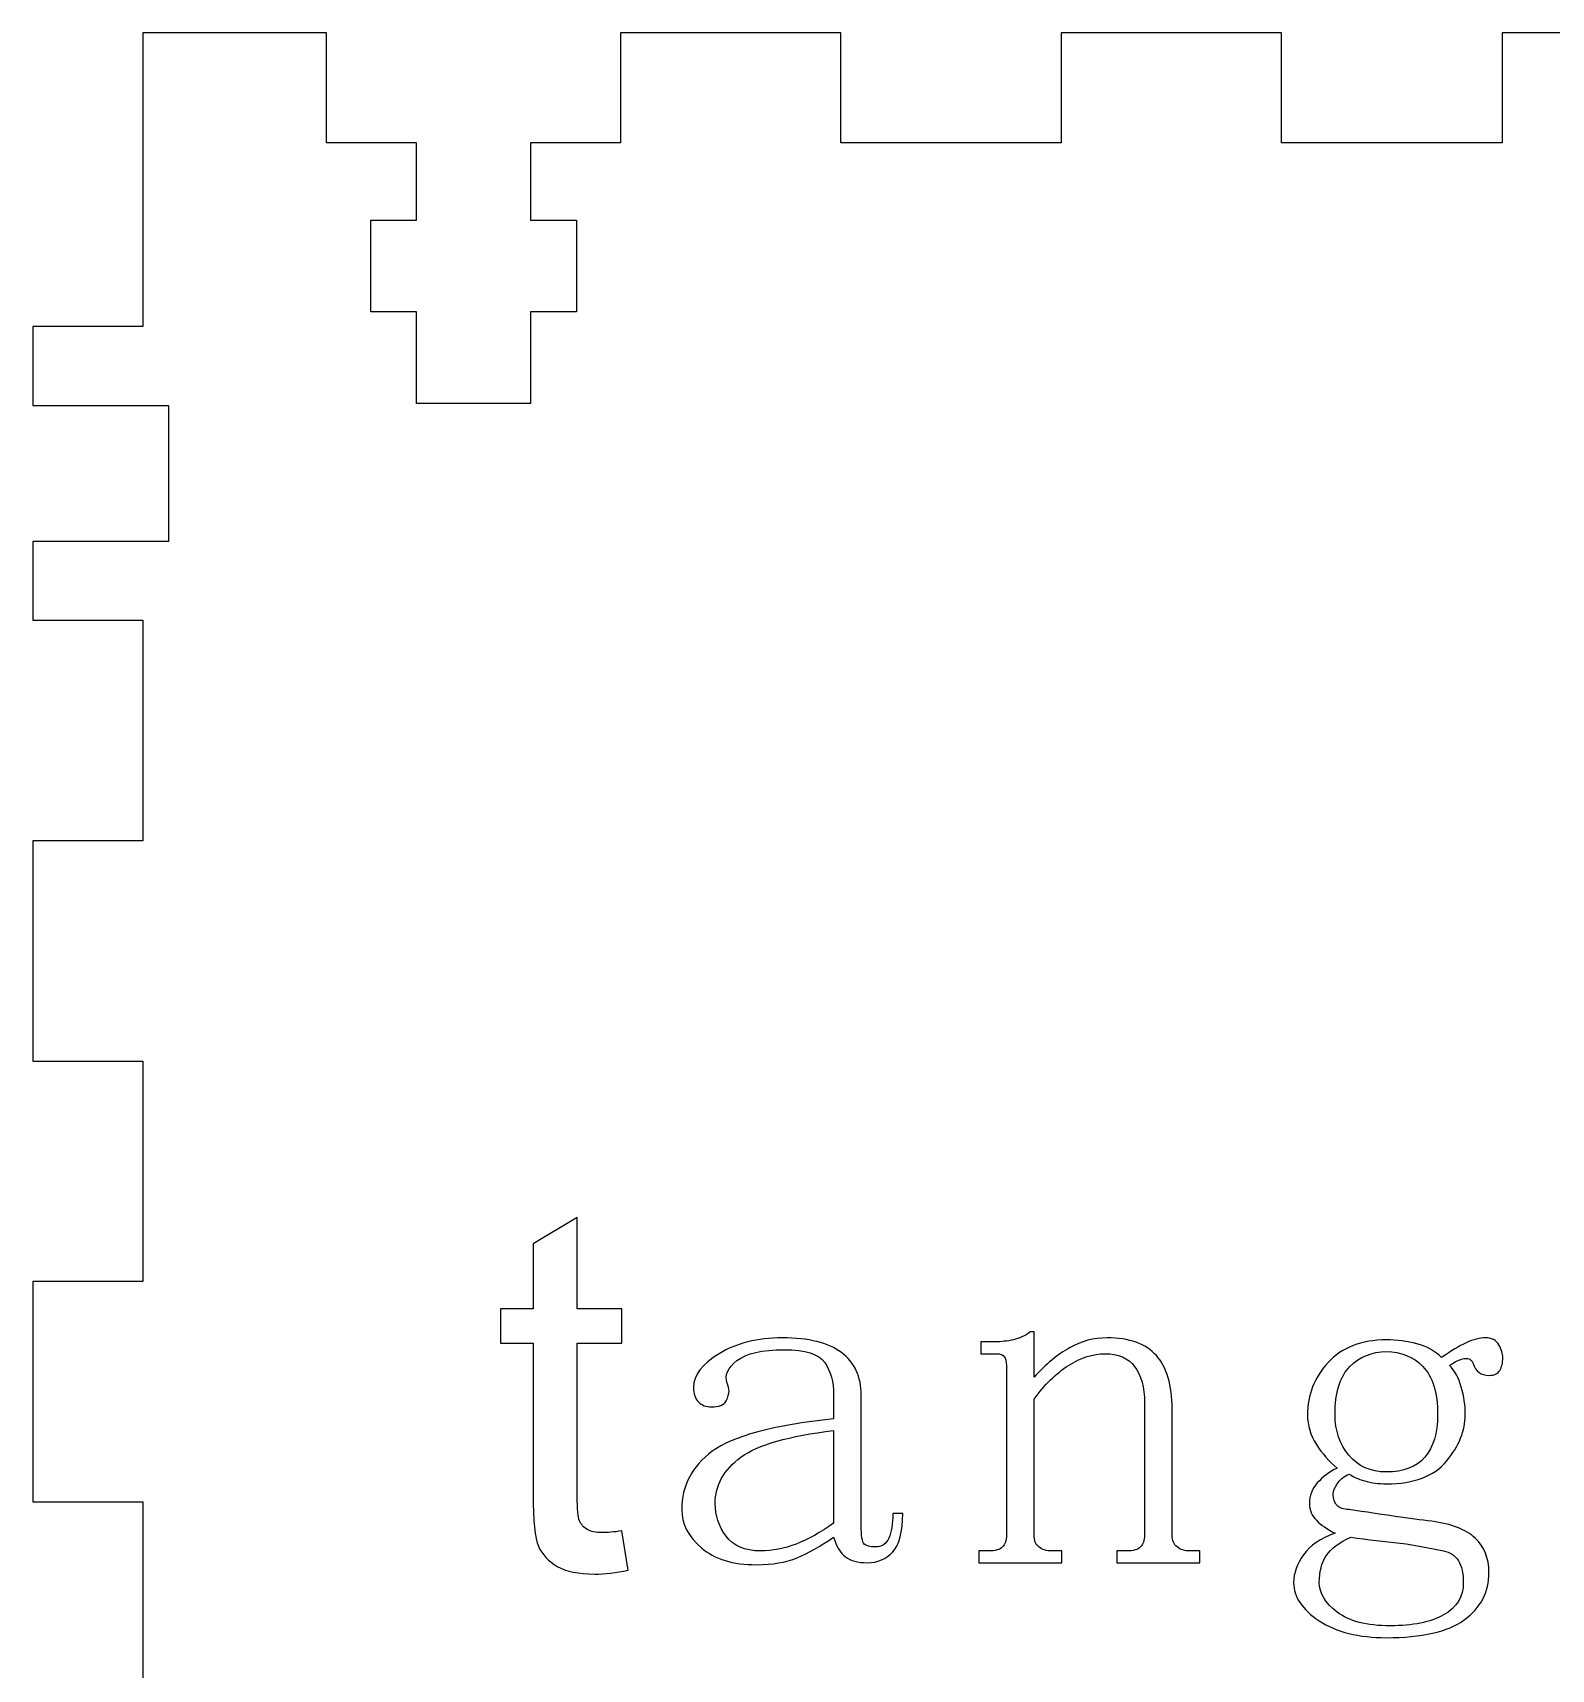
# Model space of a CAD drawing. Header units: centimetres. Extents: x -8.5 to 10.2, y -14 to 13.6.
# Drawn here: x -8.351 to -4.217, y 9.113 to 13.569 of the extents above; entities that cross this region are included whole.
import ezdxf

# ---------------------------------------------------------------- set-up
doc = ezdxf.new("R2010")
doc.units = ezdxf.units.CM
doc.header["$MEASUREMENT"] = 0
doc.layers.add('layer 1', color=7, linetype='Continuous')

msp = doc.modelspace()

# ---------------------------------------------------------------- linework, layer by layer
at = {"layer": 'layer 1', "color": 7, "lineweight": 25}
msp.add_open_spline([(-8.0509, 13.5693), (-8.0509, 13.5693), (-7.5509, 13.5693), (-7.5509, 13.5693), (-7.5509, 13.5693), (-7.5509, 13.5693), (-7.5509, 13.2693), (-7.5509, 13.2693), (-7.5509, 13.2693), (-7.5509, 13.2693), (-7.3059, 13.2693), (-7.3059, 13.2693), (-7.3059, 13.2693), (-7.3059, 13.2693), (-7.3059, 13.0593), (-7.3059, 13.0593), (-7.3059, 13.0593), (-7.3059, 13.0593), (-7.4309, 13.0593), (-7.4309, 13.0593), (-7.4309, 13.0593), (-7.4309, 13.0593), (-7.4309, 12.8093), (-7.4309, 12.8093), (-7.4309, 12.8093), (-7.4309, 12.8093), (-7.3059, 12.8093), (-7.3059, 12.8093), (-7.3059, 12.8093), (-7.3059, 12.8093), (-7.3059, 12.5593), (-7.3059, 12.5593), (-7.3059, 12.5593), (-7.3059, 12.5593), (-6.9959, 12.5593), (-6.9959, 12.5593), (-6.9959, 12.5593), (-6.9959, 12.5593), (-6.9959, 12.8093), (-6.9959, 12.8093), (-6.9959, 12.8093), (-6.9959, 12.8093), (-6.8709, 12.8093), (-6.8709, 12.8093), (-6.8709, 12.8093), (-6.8709, 12.8093), (-6.8709, 13.0593), (-6.8709, 13.0593), (-6.8709, 13.0593), (-6.8709, 13.0593), (-6.9959, 13.0593), (-6.9959, 13.0593), (-6.9959, 13.0593), (-6.9959, 13.0593), (-6.9959, 13.2693), (-6.9959, 13.2693), (-6.9959, 13.2693), (-6.9959, 13.2693), (-6.7509, 13.2693), (-6.7509, 13.2693), (-6.7509, 13.2693), (-6.7509, 13.2693), (-6.7509, 13.5693), (-6.7509, 13.5693), (-6.7509, 13.5693), (-6.7509, 13.5693), (-6.1509, 13.5693), (-6.1509, 13.5693), (-6.1509, 13.5693), (-6.1509, 13.5693), (-6.1509, 13.2693), (-6.1509, 13.2693), (-6.1509, 13.2693), (-6.1509, 13.2693), (-5.5509, 13.2693), (-5.5509, 13.2693), (-5.5509, 13.2693), (-5.5509, 13.2693), (-5.5509, 13.5693), (-5.5509, 13.5693), (-5.5509, 13.5693), (-5.5509, 13.5693), (-4.9509, 13.5693), (-4.9509, 13.5693), (-4.9509, 13.5693), (-4.9509, 13.5693), (-4.9509, 13.2693), (-4.9509, 13.2693), (-4.9509, 13.2693), (-4.9509, 13.2693), (-4.3509, 13.2693), (-4.3509, 13.2693), (-4.3509, 13.2693), (-4.3509, 13.2693), (-4.3509, 13.5693), (-4.3509, 13.5693), (-4.3509, 13.5693), (-4.3509, 13.5693), (-3.7509, 13.5693), (-3.7509, 13.5693), (-3.7509, 13.5693), (-3.7509, 13.5693), (-3.7509, 13.2693), (-3.7509, 13.2693), (-3.7509, 13.2693), (-3.7509, 13.2693), (-3.1509, 13.2693), (-3.1509, 13.2693), (-3.1509, 13.2693), (-3.1509, 13.2693), (-3.1509, 13.5693), (-3.1509, 13.5693), (-3.1509, 13.5693), (-3.1509, 13.5693), (-2.5509, 13.5693), (-2.5509, 13.5693), (-2.5509, 13.5693), (-2.5509, 13.5693), (-2.5509, 13.2693), (-2.5509, 13.2693), (-2.5509, 13.2693), (-2.5509, 13.2693), (-1.9509, 13.2693), (-1.9509, 13.2693), (-1.9509, 13.2693), (-1.9509, 13.2693), (-1.9509, 13.5693), (-1.9509, 13.5693), (-1.9509, 13.5693), (-1.9509, 13.5693), (-1.3509, 13.5693), (-1.3509, 13.5693), (-1.3509, 13.5693), (-1.3509, 13.5693), (-1.3509, 13.2693), (-1.3509, 13.2693), (-1.3509, 13.2693), (-1.3509, 13.2693), (-1.1059, 13.2693), (-1.1059, 13.2693), (-1.1059, 13.2693), (-1.1059, 13.2693), (-1.1059, 13.0593), (-1.1059, 13.0593), (-1.1059, 13.0593), (-1.1059, 13.0593), (-1.2309, 13.0593), (-1.2309, 13.0593), (-1.2309, 13.0593), (-1.2309, 13.0593), (-1.2309, 12.8093), (-1.2309, 12.8093), (-1.2309, 12.8093), (-1.2309, 12.8093), (-1.1059, 12.8093), (-1.1059, 12.8093), (-1.1059, 12.8093), (-1.1059, 12.8093), (-1.1059, 12.5593), (-1.1059, 12.5593), (-1.1059, 12.5593), (-1.1059, 12.5593), (-0.7959, 12.5593), (-0.7959, 12.5593), (-0.7959, 12.5593), (-0.7959, 12.5593), (-0.7959, 12.8093), (-0.7959, 12.8093), (-0.7959, 12.8093), (-0.7959, 12.8093), (-0.6709, 12.8093), (-0.6709, 12.8093), (-0.6709, 12.8093), (-0.6709, 12.8093), (-0.6709, 13.0593), (-0.6709, 13.0593), (-0.6709, 13.0593), (-0.6709, 13.0593), (-0.7959, 13.0593), (-0.7959, 13.0593), (-0.7959, 13.0593), (-0.7959, 13.0593), (-0.7959, 13.2693), (-0.7959, 13.2693), (-0.7959, 13.2693), (-0.7959, 13.2693), (-0.5509, 13.2693), (-0.5509, 13.2693), (-0.5509, 13.2693), (-0.5509, 13.2693), (-0.5509, 13.5693), (-0.5509, 13.5693), (-0.5509, 13.5693), (-0.5509, 13.5693), (-0.0509, 13.5693), (-0.0509, 13.5693), (-0.0509, 13.5693), (-0.0509, 13.5693), (-0.0509, 12.7693), (-0.0509, 12.7693), (-0.0509, 12.7693), (-0.0509, 12.7693), (0.2491, 12.7693), (0.2491, 12.7693), (0.2491, 12.7693), (0.2491, 12.7693), (0.2491, 12.5543), (0.2491, 12.5543), (0.2491, 12.5543), (0.2491, 12.5543), (-0.1209, 12.5543), (-0.1209, 12.5543), (-0.1209, 12.5543), (-0.1209, 12.5543), (-0.1209, 12.1843), (-0.1209, 12.1843), (-0.1209, 12.1843), (-0.1209, 12.1843), (0.2491, 12.1843), (0.2491, 12.1843), (0.2491, 12.1843), (0.2491, 12.1843), (0.2491, 11.9693), (0.2491, 11.9693), (0.2491, 11.9693), (0.2491, 11.9693), (-0.0509, 11.9693), (-0.0509, 11.9693), (-0.0509, 11.9693), (-0.0509, 11.9693), (-0.0509, 11.3693), (-0.0509, 11.3693), (-0.0509, 11.3693), (-0.0509, 11.3693), (0.2491, 11.3693), (0.2491, 11.3693), (0.2491, 11.3693), (0.2491, 11.3693), (0.2491, 10.7693), (0.2491, 10.7693), (0.2491, 10.7693), (0.2491, 10.7693), (-0.0509, 10.7693), (-0.0509, 10.7693), (-0.0509, 10.7693), (-0.0509, 10.7693), (-0.0509, 10.1693), (-0.0509, 10.1693), (-0.0509, 10.1693), (-0.0509, 10.1693), (0.2491, 10.1693), (0.2491, 10.1693), (0.2491, 10.1693), (0.2491, 10.1693), (0.2491, 9.5693), (0.2491, 9.5693), (0.2491, 9.5693), (0.2491, 9.5693), (-0.0509, 9.5693), (-0.0509, 9.5693), (-0.0509, 9.5693), (-0.0509, 9.5693), (-0.0509, 8.9693), (-0.0509, 8.9693), (-0.0509, 8.9693), (-0.0509, 8.9693), (0.2491, 8.9693), (0.2491, 8.9693), (0.2491, 8.9693), (0.2491, 8.9693), (0.2491, 8.3693), (0.2491, 8.3693), (0.2491, 8.3693), (0.2491, 8.3693), (-0.0509, 8.3693), (-0.0509, 8.3693), (-0.0509, 8.3693), (-0.0509, 8.3693), (-0.0509, 7.7693), (-0.0509, 7.7693), (-0.0509, 7.7693), (-0.0509, 7.7693), (0.2491, 7.7693), (0.2491, 7.7693), (0.2491, 7.7693), (0.2491, 7.7693), (0.2491, 7.1693), (0.2491, 7.1693), (0.2491, 7.1693), (0.2491, 7.1693), (-0.0509, 7.1693), (-0.0509, 7.1693), (-0.0509, 7.1693), (-0.0509, 7.1693), (-0.0509, 6.5693), (-0.0509, 6.5693), (-0.0509, 6.5693), (-0.0509, 6.5693), (0.2491, 6.5693), (0.2491, 6.5693), (0.2491, 6.5693), (0.2491, 6.5693), (0.2491, 6.3543), (0.2491, 6.3543), (0.2491, 6.3543), (0.2491, 6.3543), (-0.1209, 6.3543), (-0.1209, 6.3543), (-0.1209, 6.3543), (-0.1209, 6.3543), (-0.1209, 5.9843), (-0.1209, 5.9843), (-0.1209, 5.9843), (-0.1209, 5.9843), (0.2491, 5.9843), (0.2491, 5.9843), (0.2491, 5.9843), (0.2491, 5.9843), (0.2491, 5.7693), (0.2491, 5.7693), (0.2491, 5.7693), (0.2491, 5.7693), (-0.0509, 5.7693), (-0.0509, 5.7693), (-0.0509, 5.7693), (-0.0509, 5.7693), (-0.0509, 4.9693), (-0.0509, 4.9693), (-0.0509, 4.9693), (-0.0509, 4.9693), (-0.5509, 4.9693), (-0.5509, 4.9693), (-0.5509, 4.9693), (-0.5509, 4.9693), (-0.5509, 5.2693), (-0.5509, 5.2693), (-0.5509, 5.2693), (-0.5509, 5.2693), (-0.7959, 5.2693), (-0.7959, 5.2693), (-0.7959, 5.2693), (-0.7959, 5.2693), (-0.7959, 5.4793), (-0.7959, 5.4793), (-0.7959, 5.4793), (-0.7959, 5.4793), (-0.6709, 5.4793), (-0.6709, 5.4793), (-0.6709, 5.4793), (-0.6709, 5.4793), (-0.6709, 5.7293), (-0.6709, 5.7293), (-0.6709, 5.7293), (-0.6709, 5.7293), (-0.7959, 5.7293), (-0.7959, 5.7293), (-0.7959, 5.7293), (-0.7959, 5.7293), (-0.7959, 5.9793), (-0.7959, 5.9793), (-0.7959, 5.9793), (-0.7959, 5.9793), (-1.1059, 5.9793), (-1.1059, 5.9793), (-1.1059, 5.9793), (-1.1059, 5.9793), (-1.1059, 5.7293), (-1.1059, 5.7293), (-1.1059, 5.7293), (-1.1059, 5.7293), (-1.2309, 5.7293), (-1.2309, 5.7293), (-1.2309, 5.7293), (-1.2309, 5.7293), (-1.2309, 5.4793), (-1.2309, 5.4793), (-1.2309, 5.4793), (-1.2309, 5.4793), (-1.1059, 5.4793), (-1.1059, 5.4793), (-1.1059, 5.4793), (-1.1059, 5.4793), (-1.1059, 5.2693), (-1.1059, 5.2693), (-1.1059, 5.2693), (-1.1059, 5.2693), (-1.3509, 5.2693), (-1.3509, 5.2693), (-1.3509, 5.2693), (-1.3509, 5.2693), (-1.3509, 4.9693), (-1.3509, 4.9693), (-1.3509, 4.9693), (-1.3509, 4.9693), (-1.9509, 4.9693), (-1.9509, 4.9693), (-1.9509, 4.9693), (-1.9509, 4.9693), (-1.9509, 5.2693), (-1.9509, 5.2693), (-1.9509, 5.2693), (-1.9509, 5.2693), (-2.5509, 5.2693), (-2.5509, 5.2693), (-2.5509, 5.2693), (-2.5509, 5.2693), (-2.5509, 4.9693), (-2.5509, 4.9693), (-2.5509, 4.9693), (-2.5509, 4.9693), (-3.1509, 4.9693), (-3.1509, 4.9693), (-3.1509, 4.9693), (-3.1509, 4.9693), (-3.1509, 5.2693), (-3.1509, 5.2693), (-3.1509, 5.2693), (-3.1509, 5.2693), (-3.7509, 5.2693), (-3.7509, 5.2693), (-3.7509, 5.2693), (-3.7509, 5.2693), (-3.7509, 4.9693), (-3.7509, 4.9693), (-3.7509, 4.9693), (-3.7509, 4.9693), (-4.3509, 4.9693), (-4.3509, 4.9693), (-4.3509, 4.9693), (-4.3509, 4.9693), (-4.3509, 5.2693), (-4.3509, 5.2693), (-4.3509, 5.2693), (-4.3509, 5.2693), (-4.9509, 5.2693), (-4.9509, 5.2693), (-4.9509, 5.2693), (-4.9509, 5.2693), (-4.9509, 4.9693), (-4.9509, 4.9693), (-4.9509, 4.9693), (-4.9509, 4.9693), (-5.5509, 4.9693), (-5.5509, 4.9693), (-5.5509, 4.9693), (-5.5509, 4.9693), (-5.5509, 5.2693), (-5.5509, 5.2693), (-5.5509, 5.2693), (-5.5509, 5.2693), (-6.1509, 5.2693), (-6.1509, 5.2693), (-6.1509, 5.2693), (-6.1509, 5.2693), (-6.1509, 4.9693), (-6.1509, 4.9693), (-6.1509, 4.9693), (-6.1509, 4.9693), (-6.7509, 4.9693), (-6.7509, 4.9693), (-6.7509, 4.9693), (-6.7509, 4.9693), (-6.7509, 5.2693), (-6.7509, 5.2693), (-6.7509, 5.2693), (-6.7509, 5.2693), (-6.9959, 5.2693), (-6.9959, 5.2693), (-6.9959, 5.2693), (-6.9959, 5.2693), (-6.9959, 5.4793), (-6.9959, 5.4793), (-6.9959, 5.4793), (-6.9959, 5.4793), (-6.8709, 5.4793), (-6.8709, 5.4793), (-6.8709, 5.4793), (-6.8709, 5.4793), (-6.8709, 5.7293), (-6.8709, 5.7293), (-6.8709, 5.7293), (-6.8709, 5.7293), (-6.9959, 5.7293), (-6.9959, 5.7293), (-6.9959, 5.7293), (-6.9959, 5.7293), (-6.9959, 5.9793), (-6.9959, 5.9793), (-6.9959, 5.9793), (-6.9959, 5.9793), (-7.3059, 5.9793), (-7.3059, 5.9793), (-7.3059, 5.9793), (-7.3059, 5.9793), (-7.3059, 5.7293), (-7.3059, 5.7293), (-7.3059, 5.7293), (-7.3059, 5.7293), (-7.4309, 5.7293), (-7.4309, 5.7293), (-7.4309, 5.7293), (-7.4309, 5.7293), (-7.4309, 5.4793), (-7.4309, 5.4793), (-7.4309, 5.4793), (-7.4309, 5.4793), (-7.3059, 5.4793), (-7.3059, 5.4793), (-7.3059, 5.4793), (-7.3059, 5.4793), (-7.3059, 5.2693), (-7.3059, 5.2693), (-7.3059, 5.2693), (-7.3059, 5.2693), (-7.5509, 5.2693), (-7.5509, 5.2693), (-7.5509, 5.2693), (-7.5509, 5.2693), (-7.5509, 4.9693), (-7.5509, 4.9693), (-7.5509, 4.9693), (-7.5509, 4.9693), (-8.0509, 4.9693), (-8.0509, 4.9693), (-8.0509, 4.9693), (-8.0509, 4.9693), (-8.0509, 5.7693), (-8.0509, 5.7693), (-8.0509, 5.7693), (-8.0509, 5.7693), (-8.3509, 5.7693), (-8.3509, 5.7693), (-8.3509, 5.7693), (-8.3509, 5.7693), (-8.3509, 5.9843), (-8.3509, 5.9843), (-8.3509, 5.9843), (-8.3509, 5.9843), (-7.9809, 5.9843), (-7.9809, 5.9843), (-7.9809, 5.9843), (-7.9809, 5.9843), (-7.9809, 6.3543), (-7.9809, 6.3543), (-7.9809, 6.3543), (-7.9809, 6.3543), (-8.3509, 6.3543), (-8.3509, 6.3543), (-8.3509, 6.3543), (-8.3509, 6.3543), (-8.3509, 6.5693), (-8.3509, 6.5693), (-8.3509, 6.5693), (-8.3509, 6.5693), (-8.0509, 6.5693), (-8.0509, 6.5693), (-8.0509, 6.5693), (-8.0509, 6.5693), (-8.0509, 7.1693), (-8.0509, 7.1693), (-8.0509, 7.1693), (-8.0509, 7.1693), (-8.3509, 7.1693), (-8.3509, 7.1693), (-8.3509, 7.1693), (-8.3509, 7.1693), (-8.3509, 7.7693), (-8.3509, 7.7693), (-8.3509, 7.7693), (-8.3509, 7.7693), (-8.0509, 7.7693), (-8.0509, 7.7693), (-8.0509, 7.7693), (-8.0509, 7.7693), (-8.0509, 8.3693), (-8.0509, 8.3693), (-8.0509, 8.3693), (-8.0509, 8.3693), (-8.3509, 8.3693), (-8.3509, 8.3693), (-8.3509, 8.3693), (-8.3509, 8.3693), (-8.3509, 8.9693), (-8.3509, 8.9693), (-8.3509, 8.9693), (-8.3509, 8.9693), (-8.0509, 8.9693), (-8.0509, 8.9693), (-8.0509, 8.9693), (-8.0509, 8.9693), (-8.0509, 9.5693), (-8.0509, 9.5693), (-8.0509, 9.5693), (-8.0509, 9.5693), (-8.3509, 9.5693), (-8.3509, 9.5693), (-8.3509, 9.5693), (-8.3509, 9.5693), (-8.3509, 10.1693), (-8.3509, 10.1693), (-8.3509, 10.1693), (-8.3509, 10.1693), (-8.0509, 10.1693), (-8.0509, 10.1693), (-8.0509, 10.1693), (-8.0509, 10.1693), (-8.0509, 10.7693), (-8.0509, 10.7693), (-8.0509, 10.7693), (-8.0509, 10.7693), (-8.3509, 10.7693), (-8.3509, 10.7693), (-8.3509, 10.7693), (-8.3509, 10.7693), (-8.3509, 11.3693), (-8.3509, 11.3693), (-8.3509, 11.3693), (-8.3509, 11.3693), (-8.0509, 11.3693), (-8.0509, 11.3693), (-8.0509, 11.3693), (-8.0509, 11.3693), (-8.0509, 11.9693), (-8.0509, 11.9693), (-8.0509, 11.9693), (-8.0509, 11.9693), (-8.3509, 11.9693), (-8.3509, 11.9693), (-8.3509, 11.9693), (-8.3509, 11.9693), (-8.3509, 12.1843), (-8.3509, 12.1843), (-8.3509, 12.1843), (-8.3509, 12.1843), (-7.9809, 12.1843), (-7.9809, 12.1843), (-7.9809, 12.1843), (-7.9809, 12.1843), (-7.9809, 12.5543), (-7.9809, 12.5543), (-7.9809, 12.5543), (-7.9809, 12.5543), (-8.3509, 12.5543), (-8.3509, 12.5543), (-8.3509, 12.5543), (-8.3509, 12.5543), (-8.3509, 12.7693), (-8.3509, 12.7693), (-8.3509, 12.7693), (-8.3509, 12.7693), (-8.0509, 12.7693), (-8.0509, 12.7693), (-8.0509, 12.7693), (-8.0509, 12.7693), (-8.0509, 13.5693), (-8.0509, 13.5693)], degree=3, knots=[0, 0, 0, 0, 0.0060976, 0.0060976, 0.0060976, 0.0060976, 0.0121951, 0.0121951, 0.0121951, 0.0121951, 0.0182927, 0.0182927, 0.0182927, 0.0182927, 0.0243902, 0.0243902, 0.0243902, 0.0243902, 0.0304878, 0.0304878, 0.0304878, 0.0304878, 0.0365854, 0.0365854, 0.0365854, 0.0365854, 0.0426829, 0.0426829, 0.0426829, 0.0426829, 0.0487805, 0.0487805, 0.0487805, 0.0487805, 0.054878, 0.054878, 0.054878, 0.054878, 0.0609756, 0.0609756, 0.0609756, 0.0609756, 0.0670732, 0.0670732, 0.0670732, 0.0670732, 0.0731707, 0.0731707, 0.0731707, 0.0731707, 0.0792683, 0.0792683, 0.0792683, 0.0792683, 0.0853659, 0.0853659, 0.0853659, 0.0853659, 0.0914634, 0.0914634, 0.0914634, 0.0914634, 0.097561, 0.097561, 0.097561, 0.097561, 0.1036585, 0.1036585, 0.1036585, 0.1036585, 0.1097561, 0.1097561, 0.1097561, 0.1097561, 0.1158537, 0.1158537, 0.1158537, 0.1158537, 0.1219512, 0.1219512, 0.1219512, 0.1219512, 0.1280488, 0.1280488, 0.1280488, 0.1280488, 0.1341463, 0.1341463, 0.1341463, 0.1341463, 0.1402439, 0.1402439, 0.1402439, 0.1402439, 0.1463415, 0.1463415, 0.1463415, 0.1463415, 0.152439, 0.152439, 0.152439, 0.152439, 0.1585366, 0.1585366, 0.1585366, 0.1585366, 0.1646341, 0.1646341, 0.1646341, 0.1646341, 0.1707317, 0.1707317, 0.1707317, 0.1707317, 0.1768293, 0.1768293, 0.1768293, 0.1768293, 0.1829268, 0.1829268, 0.1829268, 0.1829268, 0.1890244, 0.1890244, 0.1890244, 0.1890244, 0.195122, 0.195122, 0.195122, 0.195122, 0.2012195, 0.2012195, 0.2012195, 0.2012195, 0.2073171, 0.2073171, 0.2073171, 0.2073171, 0.2134146, 0.2134146, 0.2134146, 0.2134146, 0.2195122, 0.2195122, 0.2195122, 0.2195122, 0.2256098, 0.2256098, 0.2256098, 0.2256098, 0.2317073, 0.2317073, 0.2317073, 0.2317073, 0.2378049, 0.2378049, 0.2378049, 0.2378049, 0.2439024, 0.2439024, 0.2439024, 0.2439024, 0.25, 0.25, 0.25, 0.25, 0.2560976, 0.2560976, 0.2560976, 0.2560976, 0.2621951, 0.2621951, 0.2621951, 0.2621951, 0.2682927, 0.2682927, 0.2682927, 0.2682927, 0.2743902, 0.2743902, 0.2743902, 0.2743902, 0.2804878, 0.2804878, 0.2804878, 0.2804878, 0.2865854, 0.2865854, 0.2865854, 0.2865854, 0.2926829, 0.2926829, 0.2926829, 0.2926829, 0.2987805, 0.2987805, 0.2987805, 0.2987805, 0.304878, 0.304878, 0.304878, 0.304878, 0.3109756, 0.3109756, 0.3109756, 0.3109756, 0.3170732, 0.3170732, 0.3170732, 0.3170732, 0.3231707, 0.3231707, 0.3231707, 0.3231707, 0.3292683, 0.3292683, 0.3292683, 0.3292683, 0.3353659, 0.3353659, 0.3353659, 0.3353659, 0.3414634, 0.3414634, 0.3414634, 0.3414634, 0.347561, 0.347561, 0.347561, 0.347561, 0.3536585, 0.3536585, 0.3536585, 0.3536585, 0.3597561, 0.3597561, 0.3597561, 0.3597561, 0.3658537, 0.3658537, 0.3658537, 0.3658537, 0.3719512, 0.3719512, 0.3719512, 0.3719512, 0.3780488, 0.3780488, 0.3780488, 0.3780488, 0.3841463, 0.3841463, 0.3841463, 0.3841463, 0.3902439, 0.3902439, 0.3902439, 0.3902439, 0.3963415, 0.3963415, 0.3963415, 0.3963415, 0.402439, 0.402439, 0.402439, 0.402439, 0.4085366, 0.4085366, 0.4085366, 0.4085366, 0.4146341, 0.4146341, 0.4146341, 0.4146341, 0.4207317, 0.4207317, 0.4207317, 0.4207317, 0.4268293, 0.4268293, 0.4268293, 0.4268293, 0.4329268, 0.4329268, 0.4329268, 0.4329268, 0.4390244, 0.4390244, 0.4390244, 0.4390244, 0.445122, 0.445122, 0.445122, 0.445122, 0.4512195, 0.4512195, 0.4512195, 0.4512195, 0.4573171, 0.4573171, 0.4573171, 0.4573171, 0.4634146, 0.4634146, 0.4634146, 0.4634146, 0.4695122, 0.4695122, 0.4695122, 0.4695122, 0.4756098, 0.4756098, 0.4756098, 0.4756098, 0.4817073, 0.4817073, 0.4817073, 0.4817073, 0.4878049, 0.4878049, 0.4878049, 0.4878049, 0.4939024, 0.4939024, 0.4939024, 0.4939024, 0.5, 0.5, 0.5, 0.5, 0.5060976, 0.5060976, 0.5060976, 0.5060976, 0.5121951, 0.5121951, 0.5121951, 0.5121951, 0.5182927, 0.5182927, 0.5182927, 0.5182927, 0.5243902, 0.5243902, 0.5243902, 0.5243902, 0.5304878, 0.5304878, 0.5304878, 0.5304878, 0.5365854, 0.5365854, 0.5365854, 0.5365854, 0.5426829, 0.5426829, 0.5426829, 0.5426829, 0.5487805, 0.5487805, 0.5487805, 0.5487805, 0.554878, 0.554878, 0.554878, 0.554878, 0.5609756, 0.5609756, 0.5609756, 0.5609756, 0.5670732, 0.5670732, 0.5670732, 0.5670732, 0.5731707, 0.5731707, 0.5731707, 0.5731707, 0.5792683, 0.5792683, 0.5792683, 0.5792683, 0.5853659, 0.5853659, 0.5853659, 0.5853659, 0.5914634, 0.5914634, 0.5914634, 0.5914634, 0.597561, 0.597561, 0.597561, 0.597561, 0.6036585, 0.6036585, 0.6036585, 0.6036585, 0.6097561, 0.6097561, 0.6097561, 0.6097561, 0.6158537, 0.6158537, 0.6158537, 0.6158537, 0.6219512, 0.6219512, 0.6219512, 0.6219512, 0.6280488, 0.6280488, 0.6280488, 0.6280488, 0.6341463, 0.6341463, 0.6341463, 0.6341463, 0.6402439, 0.6402439, 0.6402439, 0.6402439, 0.6463415, 0.6463415, 0.6463415, 0.6463415, 0.652439, 0.652439, 0.652439, 0.652439, 0.6585366, 0.6585366, 0.6585366, 0.6585366, 0.6646341, 0.6646341, 0.6646341, 0.6646341, 0.6707317, 0.6707317, 0.6707317, 0.6707317, 0.6768293, 0.6768293, 0.6768293, 0.6768293, 0.6829268, 0.6829268, 0.6829268, 0.6829268, 0.6890244, 0.6890244, 0.6890244, 0.6890244, 0.695122, 0.695122, 0.695122, 0.695122, 0.7012195, 0.7012195, 0.7012195, 0.7012195, 0.7073171, 0.7073171, 0.7073171, 0.7073171, 0.7134146, 0.7134146, 0.7134146, 0.7134146, 0.7195122, 0.7195122, 0.7195122, 0.7195122, 0.7256098, 0.7256098, 0.7256098, 0.7256098, 0.7317073, 0.7317073, 0.7317073, 0.7317073, 0.7378049, 0.7378049, 0.7378049, 0.7378049, 0.7439024, 0.7439024, 0.7439024, 0.7439024, 0.75, 0.75, 0.75, 0.75, 0.7560976, 0.7560976, 0.7560976, 0.7560976, 0.7621951, 0.7621951, 0.7621951, 0.7621951, 0.7682927, 0.7682927, 0.7682927, 0.7682927, 0.7743902, 0.7743902, 0.7743902, 0.7743902, 0.7804878, 0.7804878, 0.7804878, 0.7804878, 0.7865854, 0.7865854, 0.7865854, 0.7865854, 0.7926829, 0.7926829, 0.7926829, 0.7926829, 0.7987805, 0.7987805, 0.7987805, 0.7987805, 0.804878, 0.804878, 0.804878, 0.804878, 0.8109756, 0.8109756, 0.8109756, 0.8109756, 0.8170732, 0.8170732, 0.8170732, 0.8170732, 0.8231707, 0.8231707, 0.8231707, 0.8231707, 0.8292683, 0.8292683, 0.8292683, 0.8292683, 0.8353659, 0.8353659, 0.8353659, 0.8353659, 0.8414634, 0.8414634, 0.8414634, 0.8414634, 0.847561, 0.847561, 0.847561, 0.847561, 0.8536585, 0.8536585, 0.8536585, 0.8536585, 0.8597561, 0.8597561, 0.8597561, 0.8597561, 0.8658537, 0.8658537, 0.8658537, 0.8658537, 0.8719512, 0.8719512, 0.8719512, 0.8719512, 0.8780488, 0.8780488, 0.8780488, 0.8780488, 0.8841463, 0.8841463, 0.8841463, 0.8841463, 0.8902439, 0.8902439, 0.8902439, 0.8902439, 0.8963415, 0.8963415, 0.8963415, 0.8963415, 0.902439, 0.902439, 0.902439, 0.902439, 0.9085366, 0.9085366, 0.9085366, 0.9085366, 0.9146341, 0.9146341, 0.9146341, 0.9146341, 0.9207317, 0.9207317, 0.9207317, 0.9207317, 0.9268293, 0.9268293, 0.9268293, 0.9268293, 0.9329268, 0.9329268, 0.9329268, 0.9329268, 0.9390244, 0.9390244, 0.9390244, 0.9390244, 0.945122, 0.945122, 0.945122, 0.945122, 0.9512195, 0.9512195, 0.9512195, 0.9512195, 0.9573171, 0.9573171, 0.9573171, 0.9573171, 0.9634146, 0.9634146, 0.9634146, 0.9634146, 0.9695122, 0.9695122, 0.9695122, 0.9695122, 0.9756098, 0.9756098, 0.9756098, 0.9756098, 0.9817073, 0.9817073, 0.9817073, 0.9817073, 0.9878049, 0.9878049, 0.9878049, 0.9878049, 0.9939024, 0.9939024, 0.9939024, 0.9939024, 1, 1, 1, 1], dxfattribs=at)
at = {"layer": 'layer 1', "color": 250}
for points, knots in [([(-6.74712, 9.48986), (-6.74712, 9.48986), (-6.7297, 9.38308), (-6.7297, 9.38308), (-6.7297, 9.38308), (-6.76362, 9.37598), (-6.79409, 9.37232), (-6.8209, 9.37232), (-6.8209, 9.37232), (-6.8649, 9.37232), (-6.89881, 9.37919), (-6.9231, 9.39317), (-6.9231, 9.39317), (-6.94716, 9.40692), (-6.96411, 9.42525), (-6.97397, 9.44793), (-6.97397, 9.44793), (-6.98382, 9.47039), (-6.98886, 9.51805), (-6.98886, 9.59046), (-6.98886, 9.59046), (-6.98886, 9.59046), (-6.98886, 10.00062), (-6.98886, 10.00062), (-6.98886, 10.00062), (-6.98886, 10.00062), (-7.07754, 10.00062), (-7.07754, 10.00062), (-7.07754, 10.00062), (-7.07754, 10.00062), (-7.07754, 10.09457), (-7.07754, 10.09457), (-7.07754, 10.09457), (-7.07754, 10.09457), (-6.98886, 10.09457), (-6.98886, 10.09457), (-6.98886, 10.09457), (-6.98886, 10.09457), (-6.98886, 10.27124), (-6.98886, 10.27124), (-6.98886, 10.27124), (-6.98886, 10.27124), (-6.86856, 10.34365), (-6.86856, 10.34365), (-6.86856, 10.34365), (-6.86856, 10.34365), (-6.86856, 10.09457), (-6.86856, 10.09457), (-6.86856, 10.09457), (-6.86856, 10.09457), (-6.74712, 10.09457), (-6.74712, 10.09457), (-6.74712, 10.09457), (-6.74712, 10.09457), (-6.74712, 10.00062), (-6.74712, 10.00062), (-6.74712, 10.00062), (-6.74712, 10.00062), (-6.86856, 10.00062), (-6.86856, 10.00062), (-6.86856, 10.00062), (-6.86856, 10.00062), (-6.86856, 9.58381), (-6.86856, 9.58381), (-6.86856, 9.58381), (-6.86856, 9.54921), (-6.8665, 9.52721), (-6.86238, 9.51736), (-6.86238, 9.51736), (-6.85802, 9.50751), (-6.85115, 9.49972), (-6.84152, 9.49376), (-6.84152, 9.49376), (-6.8319, 9.48803), (-6.81815, 9.48505), (-6.80028, 9.48505), (-6.80028, 9.48505), (-6.78676, 9.48505), (-6.76912, 9.48666), (-6.74712, 9.48986)], [0, 0, 0, 0, 0.05, 0.05, 0.05, 0.05, 0.1, 0.1, 0.1, 0.1, 0.15, 0.15, 0.15, 0.15, 0.2, 0.2, 0.2, 0.2, 0.25, 0.25, 0.25, 0.25, 0.3, 0.3, 0.3, 0.3, 0.35, 0.35, 0.35, 0.35, 0.4, 0.4, 0.4, 0.4, 0.45, 0.45, 0.45, 0.45, 0.5, 0.5, 0.5, 0.5, 0.55, 0.55, 0.55, 0.55, 0.6, 0.6, 0.6, 0.6, 0.65, 0.65, 0.65, 0.65, 0.7, 0.7, 0.7, 0.7, 0.75, 0.75, 0.75, 0.75, 0.8, 0.8, 0.8, 0.8, 0.85, 0.85, 0.85, 0.85, 0.9, 0.9, 0.9, 0.9, 0.95, 0.95, 0.95, 0.95, 1, 1, 1, 1]), ([(-5.77522, 9.40325), (-5.77522, 9.40325), (-5.77522, 9.43533), (-5.77522, 9.43533), (-5.77522, 9.43533), (-5.77522, 9.43533), (-5.74841, 9.43533), (-5.74841, 9.43533), (-5.74841, 9.43533), (-5.73054, 9.43533), (-5.71794, 9.439), (-5.71083, 9.4461), (-5.71083, 9.4461), (-5.70373, 9.45343), (-5.70006, 9.46397), (-5.70006, 9.47841), (-5.70006, 9.47841), (-5.70006, 9.47841), (-5.70006, 9.94036), (-5.70006, 9.94036), (-5.70006, 9.94036), (-5.70006, 9.9509), (-5.7019, 9.95915), (-5.70556, 9.96442), (-5.70556, 9.96442), (-5.709, 9.96969), (-5.71633, 9.97244), (-5.7271, 9.97244), (-5.7271, 9.97244), (-5.7271, 9.97244), (-5.76995, 9.97244), (-5.76995, 9.97244), (-5.76995, 9.97244), (-5.76995, 9.97244), (-5.76995, 10.00475), (-5.76995, 10.00475), (-5.76995, 10.00475), (-5.76995, 10.00475), (-5.73237, 10.00475), (-5.73237, 10.00475), (-5.73237, 10.00475), (-5.7145, 10.00475), (-5.69754, 10.00658), (-5.68127, 10.01002), (-5.68127, 10.01002), (-5.66523, 10.01368), (-5.65011, 10.02079), (-5.63567, 10.03156), (-5.63567, 10.03156), (-5.63567, 10.03156), (-5.6249, 10.03156), (-5.6249, 10.03156), (-5.6249, 10.03156), (-5.6249, 10.03156), (-5.6249, 9.90805), (-5.6249, 9.90805), (-5.6249, 9.90805), (-5.59282, 9.94379), (-5.56052, 9.9706), (-5.52821, 9.98848), (-5.52821, 9.98848), (-5.49613, 10.00658), (-5.46198, 10.01552), (-5.42624, 10.01552), (-5.42624, 10.01552), (-5.36529, 10.01552), (-5.3206, 9.99925), (-5.29196, 9.96717), (-5.29196, 9.96717), (-5.26332, 9.93486), (-5.24911, 9.88651), (-5.24911, 9.82212), (-5.24911, 9.82212), (-5.24911, 9.82212), (-5.24911, 9.47841), (-5.24911, 9.47841), (-5.24911, 9.47841), (-5.24911, 9.46397), (-5.24453, 9.45343), (-5.23559, 9.4461), (-5.23559, 9.4461), (-5.22666, 9.439), (-5.21497, 9.43533), (-5.20076, 9.43533), (-5.20076, 9.43533), (-5.20076, 9.43533), (-5.17372, 9.43533), (-5.17372, 9.43533), (-5.17372, 9.43533), (-5.17372, 9.43533), (-5.17372, 9.40325), (-5.17372, 9.40325), (-5.17372, 9.40325), (-5.17372, 9.40325), (-5.39943, 9.40325), (-5.39943, 9.40325), (-5.39943, 9.40325), (-5.39943, 9.40325), (-5.39943, 9.43533), (-5.39943, 9.43533), (-5.39943, 9.43533), (-5.39943, 9.43533), (-5.37262, 9.43533), (-5.37262, 9.43533), (-5.37262, 9.43533), (-5.35475, 9.43533), (-5.34214, 9.439), (-5.33504, 9.4461), (-5.33504, 9.4461), (-5.32771, 9.45343), (-5.32427, 9.46397), (-5.32427, 9.47841), (-5.32427, 9.47841), (-5.32427, 9.47841), (-5.32427, 9.83816), (-5.32427, 9.83816), (-5.32427, 9.83816), (-5.32427, 9.88124), (-5.33321, 9.91424), (-5.35108, 9.93761), (-5.35108, 9.93761), (-5.36895, 9.96075), (-5.39576, 9.97244), (-5.43151, 9.97244), (-5.43151, 9.97244), (-5.46382, 9.97244), (-5.49704, 9.96167), (-5.53096, 9.94036), (-5.53096, 9.94036), (-5.5651, 9.91882), (-5.59626, 9.88834), (-5.6249, 9.84893), (-5.6249, 9.84893), (-5.6249, 9.84893), (-5.6249, 9.47841), (-5.6249, 9.47841), (-5.6249, 9.47841), (-5.6249, 9.46397), (-5.62055, 9.45343), (-5.61161, 9.4461), (-5.61161, 9.4461), (-5.60268, 9.439), (-5.59099, 9.43533), (-5.57656, 9.43533), (-5.57656, 9.43533), (-5.57656, 9.43533), (-5.54975, 9.43533), (-5.54975, 9.43533), (-5.54975, 9.43533), (-5.54975, 9.43533), (-5.54975, 9.40325), (-5.54975, 9.40325), (-5.54975, 9.40325), (-5.54975, 9.40325), (-5.77522, 9.40325), (-5.77522, 9.40325)], [0, 0, 0, 0, 0.025641, 0.025641, 0.025641, 0.025641, 0.0512821, 0.0512821, 0.0512821, 0.0512821, 0.0769231, 0.0769231, 0.0769231, 0.0769231, 0.1025641, 0.1025641, 0.1025641, 0.1025641, 0.1282051, 0.1282051, 0.1282051, 0.1282051, 0.1538462, 0.1538462, 0.1538462, 0.1538462, 0.1794872, 0.1794872, 0.1794872, 0.1794872, 0.2051282, 0.2051282, 0.2051282, 0.2051282, 0.2307692, 0.2307692, 0.2307692, 0.2307692, 0.2564103, 0.2564103, 0.2564103, 0.2564103, 0.2820513, 0.2820513, 0.2820513, 0.2820513, 0.3076923, 0.3076923, 0.3076923, 0.3076923, 0.3333333, 0.3333333, 0.3333333, 0.3333333, 0.3589744, 0.3589744, 0.3589744, 0.3589744, 0.3846154, 0.3846154, 0.3846154, 0.3846154, 0.4102564, 0.4102564, 0.4102564, 0.4102564, 0.4358974, 0.4358974, 0.4358974, 0.4358974, 0.4615385, 0.4615385, 0.4615385, 0.4615385, 0.4871795, 0.4871795, 0.4871795, 0.4871795, 0.5128205, 0.5128205, 0.5128205, 0.5128205, 0.5384615, 0.5384615, 0.5384615, 0.5384615, 0.5641026, 0.5641026, 0.5641026, 0.5641026, 0.5897436, 0.5897436, 0.5897436, 0.5897436, 0.6153846, 0.6153846, 0.6153846, 0.6153846, 0.6410256, 0.6410256, 0.6410256, 0.6410256, 0.6666667, 0.6666667, 0.6666667, 0.6666667, 0.6923077, 0.6923077, 0.6923077, 0.6923077, 0.7179487, 0.7179487, 0.7179487, 0.7179487, 0.7435897, 0.7435897, 0.7435897, 0.7435897, 0.7692308, 0.7692308, 0.7692308, 0.7692308, 0.7948718, 0.7948718, 0.7948718, 0.7948718, 0.8205128, 0.8205128, 0.8205128, 0.8205128, 0.8461538, 0.8461538, 0.8461538, 0.8461538, 0.8717949, 0.8717949, 0.8717949, 0.8717949, 0.8974359, 0.8974359, 0.8974359, 0.8974359, 0.9230769, 0.9230769, 0.9230769, 0.9230769, 0.9487179, 0.9487179, 0.9487179, 0.9487179, 0.974359, 0.974359, 0.974359, 0.974359, 1, 1, 1, 1]), ([(-6.38017, 9.39775), (-6.44455, 9.39775), (-6.49474, 9.4131), (-6.53048, 9.44358), (-6.53048, 9.44358), (-6.56623, 9.47382), (-6.5841, 9.50888), (-6.5841, 9.5483), (-6.5841, 9.5483), (-6.5841, 9.61268), (-6.55638, 9.66539), (-6.50092, 9.70663), (-6.50092, 9.70663), (-6.44547, 9.74788), (-6.33525, 9.77744), (-6.1705, 9.79531), (-6.1705, 9.79531), (-6.1705, 9.79531), (-6.1705, 9.8597), (-6.1705, 9.8597), (-6.1705, 9.8597), (-6.1705, 9.89545), (-6.17875, 9.925), (-6.19479, 9.94838), (-6.19479, 9.94838), (-6.21083, 9.97152), (-6.24749, 9.98321), (-6.30478, 9.98321), (-6.30478, 9.98321), (-6.36573, 9.98321), (-6.40881, 9.97335), (-6.43378, 9.95365), (-6.43378, 9.95365), (-6.45876, 9.93394), (-6.4677, 9.91332), (-6.46059, 9.89201), (-6.46059, 9.89201), (-6.45693, 9.88468), (-6.45532, 9.87757), (-6.45532, 9.87047), (-6.45532, 9.87047), (-6.45532, 9.86337), (-6.45784, 9.85443), (-6.46334, 9.84366), (-6.46334, 9.84366), (-6.46861, 9.83289), (-6.48213, 9.82739), (-6.50367, 9.82739), (-6.50367, 9.82739), (-6.51788, 9.82739), (-6.52957, 9.83197), (-6.5385, 9.84091), (-6.5385, 9.84091), (-6.54744, 9.84985), (-6.55202, 9.86337), (-6.55202, 9.88124), (-6.55202, 9.88124), (-6.55202, 9.91332), (-6.52865, 9.94379), (-6.48213, 9.97244), (-6.48213, 9.97244), (-6.43562, 10.00108), (-6.37833, 10.01552), (-6.31028, 10.01552), (-6.31028, 10.01552), (-6.23856, 10.01552), (-6.18494, 10.002), (-6.14919, 9.97519), (-6.14919, 9.97519), (-6.11322, 9.94838), (-6.09534, 9.90988), (-6.09534, 9.8597), (-6.09534, 9.8597), (-6.09534, 9.8597), (-6.09534, 9.50522), (-6.09534, 9.50522), (-6.09534, 9.50522), (-6.09534, 9.47657), (-6.09282, 9.45962), (-6.08732, 9.45412), (-6.08732, 9.45412), (-6.08205, 9.44885), (-6.0722, 9.4461), (-6.05776, 9.4461), (-6.05776, 9.4461), (-6.03989, 9.4461), (-6.02729, 9.45412), (-6.02018, 9.47039), (-6.02018, 9.47039), (-6.01308, 9.48643), (-6.00941, 9.50888), (-6.00941, 9.53753), (-6.00941, 9.53753), (-6.00941, 9.53753), (-5.9826, 9.53753), (-5.9826, 9.53753), (-5.9826, 9.53753), (-5.9826, 9.48734), (-5.99154, 9.45251), (-6.00941, 9.43281), (-6.00941, 9.43281), (-6.02729, 9.4131), (-6.05066, 9.40325), (-6.0793, 9.40325), (-6.0793, 9.40325), (-6.10428, 9.40325), (-6.12398, 9.40852), (-6.13842, 9.41929), (-6.13842, 9.41929), (-6.15263, 9.43006), (-6.1634, 9.44793), (-6.1705, 9.47291), (-6.1705, 9.47291), (-6.20648, 9.44793), (-6.23947, 9.42914), (-6.26995, 9.41654), (-6.26995, 9.41654), (-6.30042, 9.40417), (-6.33709, 9.39775), (-6.38017, 9.39775)], [0, 0, 0, 0, 0.0333333, 0.0333333, 0.0333333, 0.0333333, 0.0666667, 0.0666667, 0.0666667, 0.0666667, 0.1, 0.1, 0.1, 0.1, 0.1333333, 0.1333333, 0.1333333, 0.1333333, 0.1666667, 0.1666667, 0.1666667, 0.1666667, 0.2, 0.2, 0.2, 0.2, 0.2333333, 0.2333333, 0.2333333, 0.2333333, 0.2666667, 0.2666667, 0.2666667, 0.2666667, 0.3, 0.3, 0.3, 0.3, 0.3333333, 0.3333333, 0.3333333, 0.3333333, 0.3666667, 0.3666667, 0.3666667, 0.3666667, 0.4, 0.4, 0.4, 0.4, 0.4333333, 0.4333333, 0.4333333, 0.4333333, 0.4666667, 0.4666667, 0.4666667, 0.4666667, 0.5, 0.5, 0.5, 0.5, 0.5333333, 0.5333333, 0.5333333, 0.5333333, 0.5666667, 0.5666667, 0.5666667, 0.5666667, 0.6, 0.6, 0.6, 0.6, 0.6333333, 0.6333333, 0.6333333, 0.6333333, 0.6666667, 0.6666667, 0.6666667, 0.6666667, 0.7, 0.7, 0.7, 0.7, 0.7333333, 0.7333333, 0.7333333, 0.7333333, 0.7666667, 0.7666667, 0.7666667, 0.7666667, 0.8, 0.8, 0.8, 0.8, 0.8333333, 0.8333333, 0.8333333, 0.8333333, 0.8666667, 0.8666667, 0.8666667, 0.8666667, 0.9, 0.9, 0.9, 0.9, 0.9333333, 0.9333333, 0.9333333, 0.9333333, 0.9666667, 0.9666667, 0.9666667, 0.9666667, 1, 1, 1, 1]), ([(-4.5422, 9.51599), (-4.48858, 9.50888), (-4.44917, 9.49353), (-4.42419, 9.47039), (-4.42419, 9.47039), (-4.39899, 9.44702), (-4.38661, 9.41562), (-4.38661, 9.37644), (-4.38661, 9.37644), (-4.38661, 9.32259), (-4.40884, 9.27974), (-4.45375, 9.24743), (-4.45375, 9.24743), (-4.49843, 9.21512), (-4.56901, 9.19908), (-4.66571, 9.19908), (-4.66571, 9.19908), (-4.74087, 9.19908), (-4.80182, 9.21444), (-4.84833, 9.24468), (-4.84833, 9.24468), (-4.89485, 9.27516), (-4.91822, 9.31022), (-4.91822, 9.3494), (-4.91822, 9.3494), (-4.91822, 9.37461), (-4.90929, 9.39958), (-4.89141, 9.42479), (-4.89141, 9.42479), (-4.87354, 9.44977), (-4.8449, 9.46947), (-4.80548, 9.48368), (-4.80548, 9.48368), (-4.82679, 9.49445), (-4.84398, 9.50613), (-4.85635, 9.51874), (-4.85635, 9.51874), (-4.86896, 9.53111), (-4.87514, 9.54646), (-4.87514, 9.56434), (-4.87514, 9.56434), (-4.87514, 9.58588), (-4.86804, 9.60466), (-4.85383, 9.6207), (-4.85383, 9.6207), (-4.8394, 9.63674), (-4.82152, 9.65026), (-4.79998, 9.66103), (-4.79998, 9.66103), (-4.82152, 9.67891), (-4.84031, 9.70045), (-4.85635, 9.72542), (-4.85635, 9.72542), (-4.87262, 9.7504), (-4.88064, 9.77744), (-4.88064, 9.80608), (-4.88064, 9.80608), (-4.88064, 9.8597), (-4.86185, 9.90713), (-4.82427, 9.94838), (-4.82427, 9.94838), (-4.78669, 9.98939), (-4.73376, 10.01002), (-4.66571, 10.01002), (-4.66571, 10.01002), (-4.63706, 10.01002), (-4.60934, 10.00658), (-4.58253, 9.99925), (-4.58253, 9.99925), (-4.55572, 9.99214), (-4.53326, 9.97954), (-4.51539, 9.96167), (-4.51539, 9.96167), (-4.49041, 9.97954), (-4.46796, 9.99306), (-4.44825, 10.002), (-4.44825, 10.002), (-4.42855, 10.01093), (-4.41159, 10.01552), (-4.39715, 10.01552), (-4.39715, 10.01552), (-4.37928, 10.01552), (-4.36691, 10.0091), (-4.35957, 9.99673), (-4.35957, 9.99673), (-4.35247, 9.98412), (-4.3488, 9.97244), (-4.3488, 9.96167), (-4.3488, 9.96167), (-4.3488, 9.94746), (-4.35155, 9.93577), (-4.35705, 9.92684), (-4.35705, 9.92684), (-4.36232, 9.9179), (-4.37218, 9.91332), (-4.38661, 9.91332), (-4.38661, 9.91332), (-4.39715, 9.91332), (-4.40609, 9.91607), (-4.41342, 9.92134), (-4.41342, 9.92134), (-4.42053, 9.92684), (-4.4258, 9.93486), (-4.42946, 9.94563), (-4.42946, 9.94563), (-4.43313, 9.9564), (-4.44115, 9.96075), (-4.45375, 9.95915), (-4.45375, 9.95915), (-4.46613, 9.95731), (-4.47964, 9.9509), (-4.49385, 9.94036), (-4.49385, 9.94036), (-4.47964, 9.92592), (-4.46887, 9.90622), (-4.46177, 9.88124), (-4.46177, 9.88124), (-4.45444, 9.85603), (-4.451, 9.83106), (-4.451, 9.80608), (-4.451, 9.80608), (-4.451, 9.763), (-4.46796, 9.72084), (-4.50187, 9.67982), (-4.50187, 9.67982), (-4.53601, 9.63858), (-4.59055, 9.61796), (-4.66571, 9.61796), (-4.66571, 9.61796), (-4.68725, 9.61796), (-4.70695, 9.6207), (-4.72483, 9.62598), (-4.72483, 9.62598), (-4.7427, 9.63147), (-4.75713, 9.63766), (-4.7679, 9.64476), (-4.7679, 9.64476), (-4.78211, 9.63766), (-4.79288, 9.62872), (-4.79998, 9.61796), (-4.79998, 9.61796), (-4.80709, 9.60719), (-4.81075, 9.59825), (-4.81075, 9.59115), (-4.81075, 9.59115), (-4.81075, 9.57694), (-4.80709, 9.56617), (-4.79998, 9.55884), (-4.79998, 9.55884), (-4.79288, 9.55173), (-4.78211, 9.5483), (-4.7679, 9.5483), (-4.7679, 9.5483), (-4.72116, 9.54096), (-4.67923, 9.53478), (-4.64165, 9.52951), (-4.64165, 9.52951), (-4.60407, 9.52401), (-4.57084, 9.51965), (-4.5422, 9.51599)], [0, 0, 0, 0, 0.025, 0.025, 0.025, 0.025, 0.05, 0.05, 0.05, 0.05, 0.075, 0.075, 0.075, 0.075, 0.1, 0.1, 0.1, 0.1, 0.125, 0.125, 0.125, 0.125, 0.15, 0.15, 0.15, 0.15, 0.175, 0.175, 0.175, 0.175, 0.2, 0.2, 0.2, 0.2, 0.225, 0.225, 0.225, 0.225, 0.25, 0.25, 0.25, 0.25, 0.275, 0.275, 0.275, 0.275, 0.3, 0.3, 0.3, 0.3, 0.325, 0.325, 0.325, 0.325, 0.35, 0.35, 0.35, 0.35, 0.375, 0.375, 0.375, 0.375, 0.4, 0.4, 0.4, 0.4, 0.425, 0.425, 0.425, 0.425, 0.45, 0.45, 0.45, 0.45, 0.475, 0.475, 0.475, 0.475, 0.5, 0.5, 0.5, 0.5, 0.525, 0.525, 0.525, 0.525, 0.55, 0.55, 0.55, 0.55, 0.575, 0.575, 0.575, 0.575, 0.6, 0.6, 0.6, 0.6, 0.625, 0.625, 0.625, 0.625, 0.65, 0.65, 0.65, 0.65, 0.675, 0.675, 0.675, 0.675, 0.7, 0.7, 0.7, 0.7, 0.725, 0.725, 0.725, 0.725, 0.75, 0.75, 0.75, 0.75, 0.775, 0.775, 0.775, 0.775, 0.8, 0.8, 0.8, 0.8, 0.825, 0.825, 0.825, 0.825, 0.85, 0.85, 0.85, 0.85, 0.875, 0.875, 0.875, 0.875, 0.9, 0.9, 0.9, 0.9, 0.925, 0.925, 0.925, 0.925, 0.95, 0.95, 0.95, 0.95, 0.975, 0.975, 0.975, 0.975, 1, 1, 1, 1]), ([(-4.80548, 9.80608), (-4.80548, 9.763), (-4.79288, 9.72634), (-4.7679, 9.69586), (-4.7679, 9.69586), (-4.7427, 9.66539), (-4.70879, 9.65026), (-4.66571, 9.65026), (-4.66571, 9.65026), (-4.61919, 9.65026), (-4.58436, 9.66355), (-4.56099, 9.69059), (-4.56099, 9.69059), (-4.53785, 9.7174), (-4.52616, 9.7559), (-4.52616, 9.80608), (-4.52616, 9.80608), (-4.52616, 9.8668), (-4.53968, 9.9108), (-4.56649, 9.93761), (-4.56649, 9.93761), (-4.5933, 9.96442), (-4.6263, 9.97794), (-4.66571, 9.97794), (-4.66571, 9.97794), (-4.70512, 9.97794), (-4.73835, 9.96442), (-4.76515, 9.93761), (-4.76515, 9.93761), (-4.79196, 9.9108), (-4.80548, 9.8668), (-4.80548, 9.80608)], [0, 0, 0, 0, 0.125, 0.125, 0.125, 0.125, 0.25, 0.25, 0.25, 0.25, 0.375, 0.375, 0.375, 0.375, 0.5, 0.5, 0.5, 0.5, 0.625, 0.625, 0.625, 0.625, 0.75, 0.75, 0.75, 0.75, 0.875, 0.875, 0.875, 0.875, 1, 1, 1, 1]), ([(-6.4929, 9.56434), (-6.4929, 9.53203), (-6.48305, 9.50247), (-6.46334, 9.47566), (-6.46334, 9.47566), (-6.44364, 9.44885), (-6.41225, 9.43533), (-6.3694, 9.43533), (-6.3694, 9.43533), (-6.33709, 9.43533), (-6.30478, 9.44175), (-6.2727, 9.45412), (-6.2727, 9.45412), (-6.24039, 9.46672), (-6.20648, 9.48551), (-6.1705, 9.51072), (-6.1705, 9.51072), (-6.1705, 9.51072), (-6.1705, 9.763), (-6.1705, 9.763), (-6.1705, 9.763), (-6.2924, 9.74879), (-6.3765, 9.72451), (-6.42301, 9.69059), (-6.42301, 9.69059), (-6.46953, 9.65645), (-6.4929, 9.61452), (-6.4929, 9.56434)], [0, 0, 0, 0, 0.1428571, 0.1428571, 0.1428571, 0.1428571, 0.2857143, 0.2857143, 0.2857143, 0.2857143, 0.4285714, 0.4285714, 0.4285714, 0.4285714, 0.5714286, 0.5714286, 0.5714286, 0.5714286, 0.7142857, 0.7142857, 0.7142857, 0.7142857, 0.8571429, 0.8571429, 0.8571429, 0.8571429, 1, 1, 1, 1]), ([(-4.76241, 9.47291), (-4.79471, 9.4587), (-4.81694, 9.44175), (-4.82954, 9.42204), (-4.82954, 9.42204), (-4.84215, 9.40233), (-4.84833, 9.37804), (-4.84833, 9.3494), (-4.84833, 9.3494), (-4.84833, 9.32076), (-4.83229, 9.29395), (-4.79998, 9.26897), (-4.79998, 9.26897), (-4.7679, 9.24377), (-4.71956, 9.23139), (-4.65494, 9.23139), (-4.65494, 9.23139), (-4.59422, 9.23139), (-4.54587, 9.24125), (-4.51012, 9.26095), (-4.51012, 9.26095), (-4.47414, 9.28066), (-4.45627, 9.31022), (-4.45627, 9.3494), (-4.45627, 9.3494), (-4.45627, 9.37461), (-4.46085, 9.39431), (-4.46979, 9.40852), (-4.46979, 9.40852), (-4.47873, 9.42296), (-4.49202, 9.43189), (-4.51012, 9.43533), (-4.51012, 9.43533), (-4.54587, 9.44266), (-4.58528, 9.44977), (-4.62813, 9.45687), (-4.62813, 9.45687), (-4.67121, 9.46053), (-4.71589, 9.4658), (-4.76241, 9.47291)], [0, 0, 0, 0, 0.1, 0.1, 0.1, 0.1, 0.2, 0.2, 0.2, 0.2, 0.3, 0.3, 0.3, 0.3, 0.4, 0.4, 0.4, 0.4, 0.5, 0.5, 0.5, 0.5, 0.6, 0.6, 0.6, 0.6, 0.7, 0.7, 0.7, 0.7, 0.8, 0.8, 0.8, 0.8, 0.9, 0.9, 0.9, 0.9, 1, 1, 1, 1])]:
    msp.add_open_spline(points, degree=3, knots=knots, dxfattribs=at)

doc.saveas('drawing.dxf')
